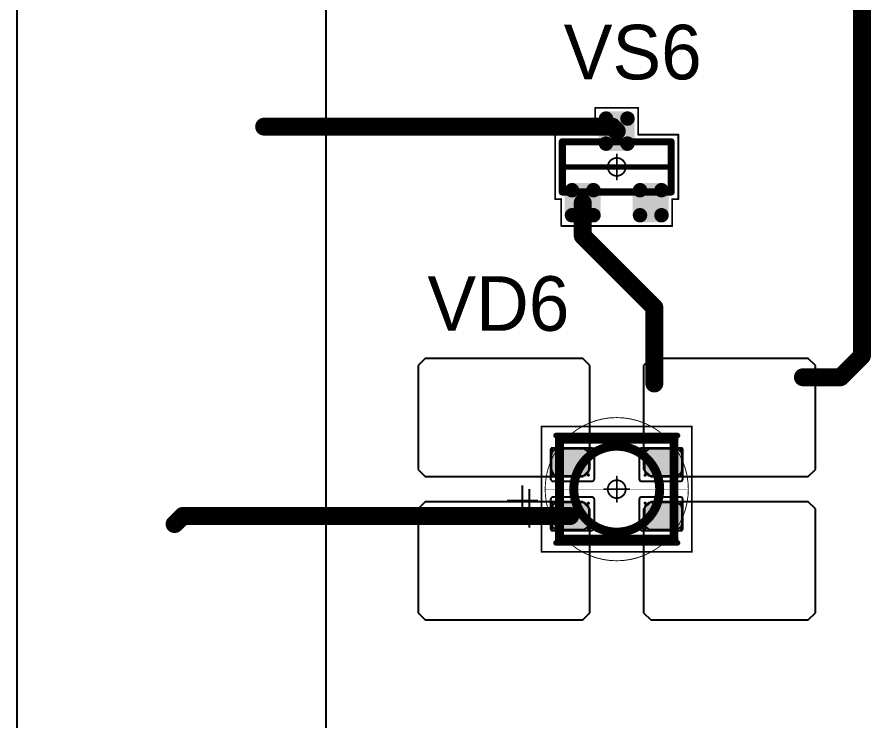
# Model space of a CAD drawing. Header units: millimetres. Extents: x 0 to 400, y 0 to 511.
# Drawn here: x 43.25 to 67.1, y 35.03 to 54.68 of the extents above; entities that cross this region are included whole.
import ezdxf

# ---------------------------------------------------------------- set-up
doc = ezdxf.new("R2010")
doc.units = ezdxf.units.MM
for name, color, linetype in [('Mechanical13', 56, 'Continuous'), ('Mechanical15', 56, 'Continuous'), ('Mechanical2', 216, 'Continuous'), ('TopLayer', 1, 'Continuous'), ('TopOverlay', 2, 'Continuous'), ('TopPaste', 8, 'Continuous'), ('TopSolder', 216, 'Continuous')]:
    doc.layers.add(name, color=color, linetype=linetype)

# ---------------------------------------------------------------- blocks, each defined once
blk = doc.blocks.new('SOT23_591')
at = {"layer": 'Mechanical13', "const_width": 0.2}
for points in [[(-0.7, 1.52), (0.7, 1.52)], [(-0.7, 1.52), (-0.7, -1.52)], [(0.7, 1.52), (0.7, -1.52)], [(-0.7, -1.52), (0.7, -1.52)]]:
    blk.add_lwpolyline(points, dxfattribs=at)
at = {"layer": 'Mechanical13', "const_width": 0.1}
for points in [[(-0.75, 1.52, 1), (-0.65, 1.52, 1)], [(-0.75, 1.52, 1), (-0.65, 1.52, 1)], [(0.65, 1.52, 1), (0.75, 1.52, 1)], [(0.65, 1.52, 1), (0.75, 1.52, 1)], [(-0.75, -1.52, 1), (-0.65, -1.52, 1)], [(-0.75, -1.52, 1), (-0.65, -1.52, 1)], [(0.65, -1.52, 1), (0.75, -1.52, 1)], [(0.65, -1.52, 1), (0.75, -1.52, 1)]]:
    blk.add_lwpolyline(points, format="xyb", close=True, dxfattribs=at)
at = {"layer": 'Mechanical15', "const_width": 0.05}
for points in [[(-0.9, 1.72), (-0.9, 1.55)], [(-0.9, 1.72), (0.9, 1.72)], [(0.9, 1.72), (0.9, 0.6)], [(-1.65, 1.55), (-1.65, -1.55)], [(-1.65, 1.55), (-0.9, 1.55)], [(0.9, 0.6), (1.65, 0.6)], [(1.65, 0.6), (1.65, -0.6)], [(0, 0.35), (0, -0.35)], [(-0.35, 0), (0.35, 0)], [(0.9, -0.6), (1.65, -0.6)], [(0.9, -0.6), (0.9, -1.72)], [(-1.65, -1.55), (-0.9, -1.55)], [(-0.9, -1.55), (-0.9, -1.72)], [(-0.9, -1.72), (0.9, -1.72)]]:
    blk.add_lwpolyline(points, dxfattribs=at)
at = {"layer": 'Mechanical15'}
for points, const_width in [([(-0.913, 1.72, 1), (-0.888, 1.72, 1)], 0.025), ([(-0.913, 1.72, 1), (-0.888, 1.72, 1)], 0.025), ([(0.888, 1.72, 1), (0.913, 1.72, 1)], 0.025), ([(0.888, 1.72, 1), (0.913, 1.72, 1)], 0.025), ([(-1.662, 1.55, 1), (-1.637, 1.55, 1)], 0.025), ([(-1.662, 1.55, 1), (-1.637, 1.55, 1)], 0.025), ([(-0.913, 1.55, 1), (-0.888, 1.55, 1)], 0.025), ([(-0.913, 1.55, 1), (-0.888, 1.55, 1)], 0.025), ([(0.888, 0.6, 1), (0.913, 0.6, 1)], 0.025), ([(0.888, 0.6, 1), (0.913, 0.6, 1)], 0.025), ([(1.637, 0.6, 1), (1.662, 0.6, 1)], 0.025), ([(1.637, 0.6, 1), (1.662, 0.6, 1)], 0.025), ([(0.25, 0, 1), (-0.25, 0, 1)], 0.05), ([(-0.012, 0.35, 1), (0.012, 0.35, 1)], 0.025), ([(-0.362, 0, 1), (-0.337, 0, 1)], 0.025), ([(-0.262, 0, 1), (-0.238, 0, 1)], 0.025), ([(0.238, 0, 1), (0.262, 0, 1)], 0.025), ([(0.337, 0, 1), (0.362, 0, 1)], 0.025), ([(-0.012, -0.35, 1), (0.012, -0.35, 1)], 0.025), ([(0.888, -0.6, 1), (0.913, -0.6, 1)], 0.025), ([(0.888, -0.6, 1), (0.913, -0.6, 1)], 0.025), ([(1.637, -0.6, 1), (1.662, -0.6, 1)], 0.025), ([(1.637, -0.6, 1), (1.662, -0.6, 1)], 0.025), ([(-1.662, -1.55, 1), (-1.637, -1.55, 1)], 0.025), ([(-1.662, -1.55, 1), (-1.637, -1.55, 1)], 0.025), ([(-0.913, -1.55, 1), (-0.888, -1.55, 1)], 0.025), ([(-0.913, -1.55, 1), (-0.888, -1.55, 1)], 0.025), ([(-0.913, -1.72, 1), (-0.888, -1.72, 1)], 0.025), ([(-0.913, -1.72, 1), (-0.888, -1.72, 1)], 0.025), ([(0.888, -1.72, 1), (0.913, -1.72, 1)], 0.025), ([(0.888, -1.72, 1), (0.913, -1.72, 1)], 0.025)]:
    blk.add_lwpolyline(points, format="xyb", close=True, dxfattribs=dict(at, const_width=const_width))
at = {"layer": 'TopLayer', "const_width": 0.1}
for points in [[(-1.4, 1.25, 1), (-1.3, 1.25, 1)], [(-0.7, 1.25, 1), (-0.6, 1.25, 1)], [(-1.4, 0.65, 1), (-1.3, 0.65, 1)], [(-0.7, 0.65, 1), (-0.6, 0.65, 1)], [(0.6, 0.3, 1), (0.7, 0.3, 1)], [(1.3, 0.3, 1), (1.4, 0.3, 1)], [(0.6, -0.3, 1), (0.7, -0.3, 1)], [(1.3, -0.3, 1), (1.4, -0.3, 1)], [(-1.4, -0.65, 1), (-1.3, -0.65, 1)], [(-0.7, -0.65, 1), (-0.6, -0.65, 1)], [(-1.4, -1.25, 1), (-1.3, -1.25, 1)], [(-0.7, -1.25, 1), (-0.6, -1.25, 1)]]:
    blk.add_lwpolyline(points, format="xyb", close=True, dxfattribs=at)
at = {"layer": 'TopLayer'}
for points in [[(-1.45, 1.25), (-1.45, 0.65), (-0.55, 1.25), (-0.55, 0.65)], [(-1.35, 1.35), (-1.35, 0.55), (-0.65, 1.35), (-0.65, 0.55)], [(0.55, 0.3), (0.55, -0.3), (1.45, 0.3), (1.45, -0.3)], [(0.65, 0.4), (0.65, -0.4), (1.35, 0.4), (1.35, -0.4)], [(-1.45, -0.65), (-1.45, -1.25), (-0.55, -0.65), (-0.55, -1.25)], [(-1.35, -0.55), (-1.35, -1.35), (-0.65, -0.55), (-0.65, -1.35)]]:
    blk.add_solid(points, dxfattribs=at)
at = {"layer": 'TopOverlay', "const_width": 0.15}
blk.add_lwpolyline([(0, 1.5), (0, -1.5)], dxfattribs=at)
at = {"layer": 'TopOverlay', "const_width": 0.075}
for points in [[(-0.038, 1.5, 1), (0.038, 1.5, 1)], [(-0.038, -1.5, 1), (0.038, -1.5, 1)]]:
    blk.add_lwpolyline(points, format="xyb", close=True, dxfattribs=at)
at = {"layer": 'TopPaste', "const_width": 0.075}
for points in [[(-1.387, 1.25, 1), (-1.313, 1.25, 1)], [(-0.687, 1.25, 1), (-0.613, 1.25, 1)], [(-1.387, 0.65, 1), (-1.313, 0.65, 1)], [(-0.687, 0.65, 1), (-0.613, 0.65, 1)], [(0.613, 0.3, 1), (0.687, 0.3, 1)], [(1.313, 0.3, 1), (1.387, 0.3, 1)], [(0.613, -0.3, 1), (0.687, -0.3, 1)], [(1.313, -0.3, 1), (1.387, -0.3, 1)], [(-1.387, -0.65, 1), (-1.313, -0.65, 1)], [(-0.687, -0.65, 1), (-0.613, -0.65, 1)], [(-1.387, -1.25, 1), (-1.313, -1.25, 1)], [(-0.687, -1.25, 1), (-0.613, -1.25, 1)]]:
    blk.add_lwpolyline(points, format="xyb", close=True, dxfattribs=at)
at = {"layer": 'TopPaste'}
for points in [[(-1.425, 1.25), (-1.425, 0.65), (-0.575, 1.25), (-0.575, 0.65)], [(-1.35, 1.325), (-1.35, 0.575), (-0.65, 1.325), (-0.65, 0.575)], [(0.575, 0.3), (0.575, -0.3), (1.425, 0.3), (1.425, -0.3)], [(0.65, 0.375), (0.65, -0.375), (1.35, 0.375), (1.35, -0.375)], [(-1.425, -0.65), (-1.425, -1.25), (-0.575, -0.65), (-0.575, -1.25)], [(-1.35, -0.575), (-1.35, -1.325), (-0.65, -0.575), (-0.65, -1.325)]]:
    blk.add_solid(points, dxfattribs=at)
at = {"layer": 'TopSolder', "const_width": 0.202}
for points in [[(-1.451, 1.25, 1), (-1.249, 1.25, 1)], [(-0.751, 1.25, 1), (-0.549, 1.25, 1)], [(-1.451, 0.65, 1), (-1.249, 0.65, 1)], [(-0.751, 0.65, 1), (-0.549, 0.65, 1)], [(0.549, 0.3, 1), (0.751, 0.3, 1)], [(1.249, 0.3, 1), (1.451, 0.3, 1)], [(0.549, -0.3, 1), (0.751, -0.3, 1)], [(1.249, -0.3, 1), (1.451, -0.3, 1)], [(-1.451, -0.65, 1), (-1.249, -0.65, 1)], [(-0.751, -0.65, 1), (-0.549, -0.65, 1)], [(-1.451, -1.25, 1), (-1.249, -1.25, 1)], [(-0.751, -1.25, 1), (-0.549, -1.25, 1)]]:
    blk.add_lwpolyline(points, format="xyb", close=True, dxfattribs=at)
at = {"layer": 'TopSolder'}
for points in [[(-1.35, 1.452), (-1.35, 0.448), (-0.65, 1.452), (-0.65, 0.448)], [(-1.552, 1.25), (-1.552, 0.65), (-0.448, 1.25), (-0.448, 0.65)], [(0.65, 0.502), (0.65, -0.502), (1.35, 0.502), (1.35, -0.502)], [(0.448, 0.3), (0.448, -0.3), (1.552, 0.3), (1.552, -0.3)], [(-1.35, -0.448), (-1.35, -1.452), (-0.65, -0.448), (-0.65, -1.452)], [(-1.552, -0.65), (-1.552, -1.25), (-0.448, -0.65), (-0.448, -1.25)]]:
    blk.add_solid(points, dxfattribs=at)
blk = doc.blocks.new('E65F_795')
at = {"layer": 'Mechanical13'}
for p, q in [((2.441, 1.071), (2.441, 0)), ((1.905, 0.536), (2.976, 0.536))]:
    blk.add_line(p, q, dxfattribs=at)
at = {"layer": 'Mechanical13', "const_width": 0.25}
for points in [[(-1.6, 1.4), (-1.6, -1.4)], [(1.6, 1.4), (-1.6, 1.4)], [(1.6, 1.4), (1.6, -1.4)], [(1.6, -1.4), (-1.6, -1.4)]]:
    blk.add_lwpolyline(points, dxfattribs=at)
at = {"layer": 'Mechanical13'}
for points, const_width in [([(-1.663, 1.4, 1), (-1.538, 1.4, 1)], 0.125), ([(-1.663, 1.4, 1), (-1.538, 1.4, 1)], 0.125), ([(1.537, 1.4, 1), (1.662, 1.4, 1)], 0.125), ([(1.537, 1.4, 1), (1.662, 1.4, 1)], 0.125), ([(1.2, 0, 1), (-1.2, 0, 1)], 0.25), ([(-1.263, 0, 1), (-1.138, 0, 1)], 0.125), ([(1.137, 0, 1), (1.262, 0, 1)], 0.125), ([(-1.663, -1.4, 1), (-1.538, -1.4, 1)], 0.125), ([(-1.663, -1.4, 1), (-1.538, -1.4, 1)], 0.125), ([(1.537, -1.4, 1), (1.662, -1.4, 1)], 0.125), ([(1.537, -1.4, 1), (1.662, -1.4, 1)], 0.125)]:
    blk.add_lwpolyline(points, format="xyb", close=True, dxfattribs=dict(at, const_width=const_width))
at = {"layer": 'Mechanical15', "const_width": 0.05}
for points in [[(2.1, 1.75), (-2.1, 1.75)], [(-2.1, 1.75), (-2.1, -1.75)], [(2.1, 1.75), (2.1, -1.75)], [(0, 0.35), (0, -0.35)], [(0, 0.35), (0, -0.35)], [(0.35, 0), (-0.35, 0)], [(0.35, 0), (-0.35, 0)], [(2.1, -1.75), (-2.1, -1.75)]]:
    blk.add_lwpolyline(points, dxfattribs=at)
at = {"layer": 'Mechanical15'}
for points, const_width in [([(-2.113, 1.75, 1), (-2.088, 1.75, 1)], 0.025), ([(-2.113, 1.75, 1), (-2.088, 1.75, 1)], 0.025), ([(2.087, 1.75, 1), (2.112, 1.75, 1)], 0.025), ([(2.087, 1.75, 1), (2.112, 1.75, 1)], 0.025), ([(0.25, 0, 1), (-0.25, 0, 1)], 0.05), ([(0.25, 0, 1), (-0.25, 0, 1)], 0.05), ([(-0.013, 0.35, 1), (0.012, 0.35, 1)], 0.025), ([(-0.013, 0.35, 1), (0.012, 0.35, 1)], 0.025), ([(-0.363, 0, 1), (-0.338, 0, 1)], 0.025), ([(-0.363, 0, 1), (-0.338, 0, 1)], 0.025), ([(-0.263, 0, 1), (-0.238, 0, 1)], 0.025), ([(-0.263, 0, 1), (-0.238, 0, 1)], 0.025), ([(0.237, 0, 1), (0.262, 0, 1)], 0.025), ([(0.237, 0, 1), (0.262, 0, 1)], 0.025), ([(0.337, 0, 1), (0.362, 0, 1)], 0.025), ([(0.337, 0, 1), (0.362, 0, 1)], 0.025), ([(-0.013, -0.35, 1), (0.012, -0.35, 1)], 0.025), ([(-0.013, -0.35, 1), (0.012, -0.35, 1)], 0.025), ([(-2.113, -1.75, 1), (-2.088, -1.75, 1)], 0.025), ([(-2.113, -1.75, 1), (-2.088, -1.75, 1)], 0.025), ([(2.087, -1.75, 1), (2.112, -1.75, 1)], 0.025), ([(2.087, -1.75, 1), (2.112, -1.75, 1)], 0.025)]:
    blk.add_lwpolyline(points, format="xyb", close=True, dxfattribs=dict(at, const_width=const_width))
at = {"layer": 'TopLayer'}
for p, q in [((-5.35, 3.65), (-5.55, 3.45)), ((-0.95, 3.65), (-5.35, 3.65)), ((-5.35, 3.65), (-5.35, 3.65)), ((-0.75, 3.45), (-0.95, 3.65)), ((0.95, 3.65), (0.75, 3.45)), ((5.35, 3.65), (0.95, 3.65)), ((0.95, 3.65), (0.95, 3.65)), ((5.55, 3.45), (5.35, 3.65)), ((-5.55, 3.45), (-5.55, 3.45)), ((-5.55, 3.45), (-5.55, 0.55)), ((-0.75, 0.55), (-0.75, 3.45)), ((0.75, 3.45), (0.75, 3.45)), ((0.75, 3.45), (0.75, 0.55)), ((5.55, 0.55), (5.55, 3.45)), ((-5.55, 0.55), (-5.35, 0.35)), ((-0.95, 0.35), (-0.75, 0.55)), ((0.75, 0.55), (0.95, 0.35)), ((5.35, 0.35), (5.55, 0.55)), ((-5.35, 0.35), (-0.95, 0.35)), ((0.95, 0.35), (5.35, 0.35)), ((-5.35, -0.35), (-5.55, -0.55)), ((-0.95, -0.35), (-5.35, -0.35)), ((-5.35, -0.35), (-5.35, -0.35)), ((-0.75, -0.55), (-0.95, -0.35)), ((0.95, -0.35), (0.75, -0.55)), ((5.35, -0.35), (0.95, -0.35)), ((0.95, -0.35), (0.95, -0.35)), ((5.55, -0.55), (5.35, -0.35)), ((-5.55, -0.55), (-5.55, -0.55)), ((-5.55, -0.55), (-5.55, -3.45)), ((-0.75, -3.45), (-0.75, -0.55)), ((0.75, -0.55), (0.75, -0.55)), ((0.75, -0.55), (0.75, -3.45)), ((5.55, -3.45), (5.55, -0.55)), ((-5.55, -3.45), (-5.35, -3.65)), ((-0.95, -3.65), (-0.75, -3.45)), ((0.75, -3.45), (0.95, -3.65)), ((5.35, -3.65), (5.55, -3.45)), ((-5.35, -3.65), (-0.95, -3.65)), ((0.95, -3.65), (5.35, -3.65))]:
    blk.add_line(p, q, dxfattribs=at)
at = {"layer": 'TopLayer', "const_width": 0.04}
for points in [[(-1.83, 1.11, 1), (-1.79, 1.11, 1)], [(-0.81, 1.11, 1), (-0.77, 1.11, 1)], [(0.77, 1.11, 1), (0.81, 1.11, 1)], [(1.79, 1.11, 1), (1.83, 1.11, 1)], [(-1.83, 0.39, 1), (-1.79, 0.39, 1)], [(-0.81, 0.39, 1), (-0.77, 0.39, 1)], [(0.77, 0.39, 1), (0.81, 0.39, 1)], [(1.79, 0.39, 1), (1.83, 0.39, 1)], [(-1.83, -0.39, 1), (-1.79, -0.39, 1)], [(-0.81, -0.39, 1), (-0.77, -0.39, 1)], [(0.77, -0.39, 1), (0.81, -0.39, 1)], [(1.79, -0.39, 1), (1.83, -0.39, 1)], [(-1.83, -1.11, 1), (-1.79, -1.11, 1)], [(-0.81, -1.11, 1), (-0.77, -1.11, 1)], [(0.77, -1.11, 1), (0.81, -1.11, 1)], [(1.79, -1.11, 1), (1.83, -1.11, 1)]]:
    blk.add_lwpolyline(points, format="xyb", close=True, dxfattribs=at)
at = {"layer": 'TopLayer'}
for points in [[(-1.85, 1.11), (-1.85, 0.39), (-0.75, 1.11), (-0.75, 0.39)], [(-1.81, 1.15), (-1.81, 0.35), (-0.79, 1.15), (-0.79, 0.35)], [(0.75, 1.11), (0.75, 0.39), (1.85, 1.11), (1.85, 0.39)], [(0.79, 1.15), (0.79, 0.35), (1.81, 1.15), (1.81, 0.35)], [(-1.85, -0.39), (-1.85, -1.11), (-0.75, -0.39), (-0.75, -1.11)], [(-1.81, -0.35), (-1.81, -1.15), (-0.79, -0.35), (-0.79, -1.15)], [(0.75, -0.39), (0.75, -1.11), (1.85, -0.39), (1.85, -1.11)], [(0.79, -0.35), (0.79, -1.15), (1.81, -0.35), (1.81, -1.15)]]:
    blk.add_solid(points, dxfattribs=at)
at = {"layer": 'TopOverlay'}
for p, q in [((2.628, 0.757), (2.628, -0.1)), ((2.2, 0.328), (3.057, 0.328))]:
    blk.add_line(p, q, dxfattribs=at)
at = {"layer": 'TopOverlay', "const_width": 0.15}
for points in [[(1.7, 1.5), (-1.7, 1.5)], [(1.7, -1.5), (-1.7, -1.5)]]:
    blk.add_lwpolyline(points, dxfattribs=at)
at = {"layer": 'TopOverlay', "const_width": 0.075}
for points in [[(-1.738, 1.5, 1), (-1.663, 1.5, 1)], [(1.662, 1.5, 1), (1.737, 1.5, 1)], [(-1.738, -1.5, 1), (-1.663, -1.5, 1)], [(1.662, -1.5, 1), (1.737, -1.5, 1)]]:
    blk.add_lwpolyline(points, format="xyb", close=True, dxfattribs=at)
at = {"layer": 'TopPaste'}
for p, q in [((-1.814, 1.011), (-1.829, 0.938)), ((-1.773, 1.073), (-1.814, 1.011)), ((-1.711, 1.114), (-1.773, 1.073)), ((-1.638, 1.129), (-1.711, 1.114)), ((-0.963, 1.129), (-1.638, 1.129)), ((-0.889, 1.114), (-0.963, 1.129)), ((-0.827, 1.073), (-0.889, 1.114)), ((-0.786, 1.011), (-0.827, 1.073)), ((-0.771, 0.938), (-0.786, 1.011)), ((0.786, 1.011), (0.771, 0.938)), ((0.827, 1.073), (0.786, 1.011)), ((0.889, 1.114), (0.827, 1.073)), ((0.962, 1.129), (0.889, 1.114)), ((1.637, 1.129), (0.962, 1.129)), ((1.711, 1.114), (1.637, 1.129)), ((1.773, 1.073), (1.711, 1.114)), ((1.814, 1.011), (1.773, 1.073)), ((1.829, 0.938), (1.814, 1.011)), ((-1.829, 0.938), (-1.829, 0.563)), ((-0.771, 0.563), (-0.771, 0.938)), ((0.771, 0.938), (0.771, 0.563)), ((1.829, 0.563), (1.829, 0.938)), ((-1.829, 0.563), (-1.814, 0.489)), ((-1.814, 0.489), (-1.773, 0.427)), ((-0.827, 0.427), (-0.786, 0.489)), ((-0.786, 0.489), (-0.771, 0.563)), ((0.771, 0.563), (0.786, 0.489)), ((0.786, 0.489), (0.827, 0.427)), ((1.773, 0.427), (1.814, 0.489)), ((1.814, 0.489), (1.829, 0.563)), ((-1.773, 0.427), (-1.711, 0.386)), ((-1.711, 0.386), (-1.638, 0.371)), ((-1.638, 0.371), (-0.963, 0.371)), ((-0.963, 0.371), (-0.889, 0.386)), ((-0.889, 0.386), (-0.827, 0.427)), ((0.827, 0.427), (0.889, 0.386)), ((0.889, 0.386), (0.962, 0.371)), ((0.962, 0.371), (1.637, 0.371)), ((1.637, 0.371), (1.711, 0.386)), ((1.711, 0.386), (1.773, 0.427)), ((-1.773, -0.427), (-1.814, -0.489)), ((-1.711, -0.386), (-1.773, -0.427)), ((-1.638, -0.371), (-1.711, -0.386)), ((-0.963, -0.371), (-1.638, -0.371)), ((-0.889, -0.386), (-0.963, -0.371)), ((-0.827, -0.427), (-0.889, -0.386)), ((-0.786, -0.489), (-0.827, -0.427)), ((0.827, -0.427), (0.786, -0.489)), ((0.889, -0.386), (0.827, -0.427)), ((0.962, -0.371), (0.889, -0.386)), ((1.637, -0.371), (0.962, -0.371)), ((1.711, -0.386), (1.637, -0.371)), ((1.773, -0.427), (1.711, -0.386)), ((1.814, -0.489), (1.773, -0.427)), ((-1.814, -0.489), (-1.829, -0.563)), ((-1.829, -0.563), (-1.829, -0.938)), ((-0.771, -0.563), (-0.786, -0.489)), ((-0.771, -0.938), (-0.771, -0.563)), ((0.786, -0.489), (0.771, -0.563)), ((0.771, -0.563), (0.771, -0.938)), ((1.829, -0.563), (1.814, -0.489)), ((1.829, -0.938), (1.829, -0.563)), ((-1.829, -0.938), (-1.814, -1.011)), ((-0.786, -1.011), (-0.771, -0.938)), ((0.771, -0.938), (0.786, -1.011)), ((1.814, -1.011), (1.829, -0.938)), ((-1.814, -1.011), (-1.773, -1.073)), ((-1.773, -1.073), (-1.711, -1.114)), ((-1.711, -1.114), (-1.638, -1.129)), ((-1.638, -1.129), (-0.963, -1.129)), ((-0.963, -1.129), (-0.889, -1.114)), ((-0.889, -1.114), (-0.827, -1.073)), ((-0.827, -1.073), (-0.786, -1.011)), ((0.786, -1.011), (0.827, -1.073)), ((0.827, -1.073), (0.889, -1.114)), ((0.889, -1.114), (0.962, -1.129)), ((0.962, -1.129), (1.637, -1.129)), ((1.637, -1.129), (1.711, -1.114)), ((1.711, -1.114), (1.773, -1.073)), ((1.773, -1.073), (1.814, -1.011))]:
    blk.add_line(p, q, dxfattribs=at)
at = {"layer": 'TopSolder'}
for p, q in [((-1.842, 1.129), (-1.85, 1.111)), ((-1.85, 1.111), (-1.85, 1.101)), ((-1.85, 1.101), (-1.85, 1.101)), ((-1.85, 1.101), (-1.85, 0.301)), ((-1.828, 1.143), (-1.842, 1.129)), ((-1.81, 1.151), (-1.828, 1.143)), ((-1.8, 1.151), (-1.81, 1.151)), ((-0.7, 1.151), (-1.8, 1.151)), ((-0.685, 1.151), (-0.7, 1.151)), ((-0.7, 1.151), (-0.7, 1.151)), ((-0.658, 1.139), (-0.685, 1.151)), ((-0.636, 1.118), (-0.658, 1.139)), ((-0.625, 1.09), (-0.636, 1.118)), ((-0.625, 1.076), (-0.625, 1.09)), ((-0.625, 0.301), (-0.625, 1.076)), ((0.636, 1.118), (0.625, 1.09)), ((0.625, 1.09), (0.625, 1.076)), ((0.625, 1.076), (0.625, 1.076)), ((0.625, 1.076), (0.625, 0.301)), ((0.657, 1.139), (0.636, 1.118)), ((0.685, 1.151), (0.657, 1.139)), ((0.7, 1.151), (0.685, 1.151)), ((1.8, 1.151), (0.7, 1.151)), ((1.81, 1.151), (1.8, 1.151)), ((1.8, 1.151), (1.8, 1.151)), ((1.828, 1.143), (1.81, 1.151)), ((1.842, 1.129), (1.828, 1.143)), ((1.85, 1.111), (1.842, 1.129)), ((1.85, 1.101), (1.85, 1.111)), ((1.85, 0.301), (1.85, 1.101)), ((-1.85, 0.301), (-1.85, 0.286)), ((-1.85, 0.286), (-1.839, 0.258)), ((-1.839, 0.258), (-1.818, 0.237)), ((-0.658, 0.237), (-0.636, 0.258)), ((-0.636, 0.258), (-0.625, 0.286)), ((-0.625, 0.286), (-0.625, 0.301)), ((-0.625, 0.301), (-0.625, 0.301)), ((0.625, 0.301), (0.625, 0.286)), ((0.625, 0.286), (0.636, 0.258)), ((0.636, 0.258), (0.657, 0.237)), ((1.817, 0.237), (1.839, 0.258)), ((1.839, 0.258), (1.85, 0.286)), ((1.85, 0.286), (1.85, 0.301)), ((1.85, 0.301), (1.85, 0.301)), ((-1.818, 0.237), (-1.79, 0.226)), ((-1.79, 0.226), (-1.775, 0.226)), ((-1.775, 0.226), (-1.775, 0.226)), ((-1.775, 0.226), (-0.7, 0.226)), ((-0.7, 0.226), (-0.685, 0.226)), ((-0.685, 0.226), (-0.658, 0.237)), ((0.657, 0.237), (0.685, 0.226)), ((0.685, 0.226), (0.7, 0.226)), ((0.7, 0.226), (0.7, 0.226)), ((0.7, 0.226), (1.775, 0.226)), ((1.775, 0.226), (1.79, 0.226)), ((1.79, 0.226), (1.817, 0.237)), ((-1.818, -0.236), (-1.839, -0.257)), ((-1.79, -0.224), (-1.818, -0.236)), ((-1.775, -0.224), (-1.79, -0.224)), ((-0.7, -0.224), (-1.775, -0.224)), ((-0.685, -0.224), (-0.7, -0.224)), ((-0.7, -0.224), (-0.7, -0.224)), ((-0.658, -0.236), (-0.685, -0.224)), ((-0.636, -0.257), (-0.658, -0.236)), ((0.657, -0.236), (0.636, -0.257)), ((0.685, -0.224), (0.657, -0.236)), ((0.7, -0.224), (0.685, -0.224)), ((1.775, -0.224), (0.7, -0.224)), ((1.79, -0.224), (1.775, -0.224)), ((1.775, -0.224), (1.775, -0.224)), ((1.817, -0.236), (1.79, -0.224)), ((1.839, -0.257), (1.817, -0.236)), ((-1.839, -0.257), (-1.85, -0.285)), ((-1.85, -0.285), (-1.85, -0.299)), ((-1.85, -0.299), (-1.85, -0.299)), ((-1.85, -0.299), (-1.85, -1.099)), ((-0.625, -0.285), (-0.636, -0.257)), ((-0.625, -0.299), (-0.625, -0.285)), ((-0.625, -1.074), (-0.625, -0.299)), ((0.636, -0.257), (0.625, -0.285)), ((0.625, -0.285), (0.625, -0.299)), ((0.625, -0.299), (0.625, -0.299)), ((0.625, -0.299), (0.625, -1.074)), ((1.85, -0.285), (1.839, -0.257)), ((1.85, -0.299), (1.85, -0.285)), ((1.85, -1.099), (1.85, -0.299)), ((-1.85, -1.099), (-1.85, -1.109)), ((-1.85, -1.109), (-1.842, -1.128)), ((-1.842, -1.128), (-1.828, -1.142)), ((-1.828, -1.142), (-1.81, -1.149)), ((-1.81, -1.149), (-1.8, -1.149)), ((-1.8, -1.149), (-0.7, -1.149)), ((-1.8, -1.149), (-1.8, -1.149)), ((-0.7, -1.149), (-0.685, -1.149)), ((-0.685, -1.149), (-0.658, -1.138)), ((-0.658, -1.138), (-0.636, -1.117)), ((-0.636, -1.117), (-0.625, -1.089)), ((-0.625, -1.089), (-0.625, -1.074)), ((-0.625, -1.074), (-0.625, -1.074)), ((0.625, -1.074), (0.625, -1.089)), ((0.625, -1.089), (0.636, -1.117)), ((0.636, -1.117), (0.657, -1.138)), ((0.657, -1.138), (0.685, -1.149)), ((0.685, -1.149), (0.7, -1.149)), ((0.7, -1.149), (1.8, -1.149)), ((0.7, -1.149), (0.7, -1.149)), ((1.8, -1.149), (1.81, -1.149)), ((1.81, -1.149), (1.828, -1.142)), ((1.828, -1.142), (1.842, -1.128)), ((1.842, -1.128), (1.85, -1.109)), ((1.85, -1.109), (1.85, -1.099)), ((1.85, -1.099), (1.85, -1.099))]:
    blk.add_line(p, q, dxfattribs=at)

msp = doc.modelspace()

# ---------------------------------------------------------------- linework, layer by layer
at = {"layer": 'Mechanical2'}
for points, const_width in [([(62, 41.5, 1), (58, 41.5, 1)], 0.0254), ([(60, 43.5, 1), (60, 43.5, 1)], 0.0005), ([(57.994, 41.5, 1), (58.006, 41.5, 1)], 0.0127), ([(58, 41.5, 1), (58, 41.5, 1)], 0.0005), ([(61.994, 41.5, 1), (62.006, 41.5, 1)], 0.0127), ([(62, 41.5, 1), (62, 41.5, 1)], 0.0005), ([(60, 39.5, 1), (60, 39.5, 1)], 0.0005)]:
    msp.add_lwpolyline(points, format="xyb", close=True, dxfattribs=dict(at, const_width=const_width))
at = {"layer": 'Mechanical2', "const_width": 0.001}
for points in [[(60, 39.5), (60, 43.5)], [(58, 41.5), (62, 41.5)]]:
    msp.add_lwpolyline(points, dxfattribs=at)
at = {"layer": 'TopLayer'}
for p, q in [((51.875, 354.6), (51.875, 16.5)), ((43.25, 8), (43.25, 346))]:
    msp.add_line(p, q, dxfattribs=at)
at = {"layer": 'TopLayer', "const_width": 0.5}
for points in [[(66.85, 45.225), (66.85, 61.925)], [(50.15, 51.625), (59.875, 51.625)], [(59.875, 51.625), (60, 51.5)], [(59.05, 48.575), (59.05, 49.5)], [(59.05, 48.575), (61.05, 46.575)], [(61.05, 44.45), (61.05, 46.575)], [(66.25, 44.625), (66.85, 45.225)], [(65.2, 44.625), (66.25, 44.625)], [(47.65, 40.525), (47.875, 40.75)], [(47.875, 40.75), (58.7, 40.75)]]:
    msp.add_lwpolyline(points, dxfattribs=at)
at = {"layer": 'TopLayer', "const_width": 0.25}
for points in [[(50.025, 51.625, 1), (50.275, 51.625, 1)], [(59.75, 51.625, 1), (60, 51.625, 1)], [(59.75, 51.625, 1), (60, 51.625, 1)], [(59.875, 51.5, 1), (60.125, 51.5, 1)], [(58.925, 49.5, 1), (59.175, 49.5, 1)], [(58.925, 48.575, 1), (59.175, 48.575, 1)], [(58.925, 48.575, 1), (59.175, 48.575, 1)], [(60.925, 46.575, 1), (61.175, 46.575, 1)], [(60.925, 46.575, 1), (61.175, 46.575, 1)], [(66.725, 45.225, 1), (66.975, 45.225, 1)], [(66.725, 45.225, 1), (66.975, 45.225, 1)], [(65.075, 44.625, 1), (65.325, 44.625, 1)], [(66.125, 44.625, 1), (66.375, 44.625, 1)], [(66.125, 44.625, 1), (66.375, 44.625, 1)], [(60.925, 44.45, 1), (61.175, 44.45, 1)], [(47.75, 40.75, 1), (48, 40.75, 1)], [(47.75, 40.75, 1), (48, 40.75, 1)], [(58.575, 40.75, 1), (58.825, 40.75, 1)], [(47.525, 40.525, 1), (47.775, 40.525, 1)]]:
    msp.add_lwpolyline(points, format="xyb", close=True, dxfattribs=at)

# ---------------------------------------------------------------- block references
for name, p, rotation in [('SOT23_591', (60, 50.5), 90), ('E65F_795', (60, 41.5), 180)]:
    msp.add_blockref(name, p, dxfattribs=dict(rotation=rotation))

# ---------------------------------------------------------------- texts
at = {"layer": 'TopOverlay'}
for s, p in [('VS6', (58.521, 52.945)), ('VD6', (54.712, 45.923))]:
    msp.add_text(s, height=1.524, dxfattribs=at).set_placement(p)

doc.saveas('drawing.dxf')
